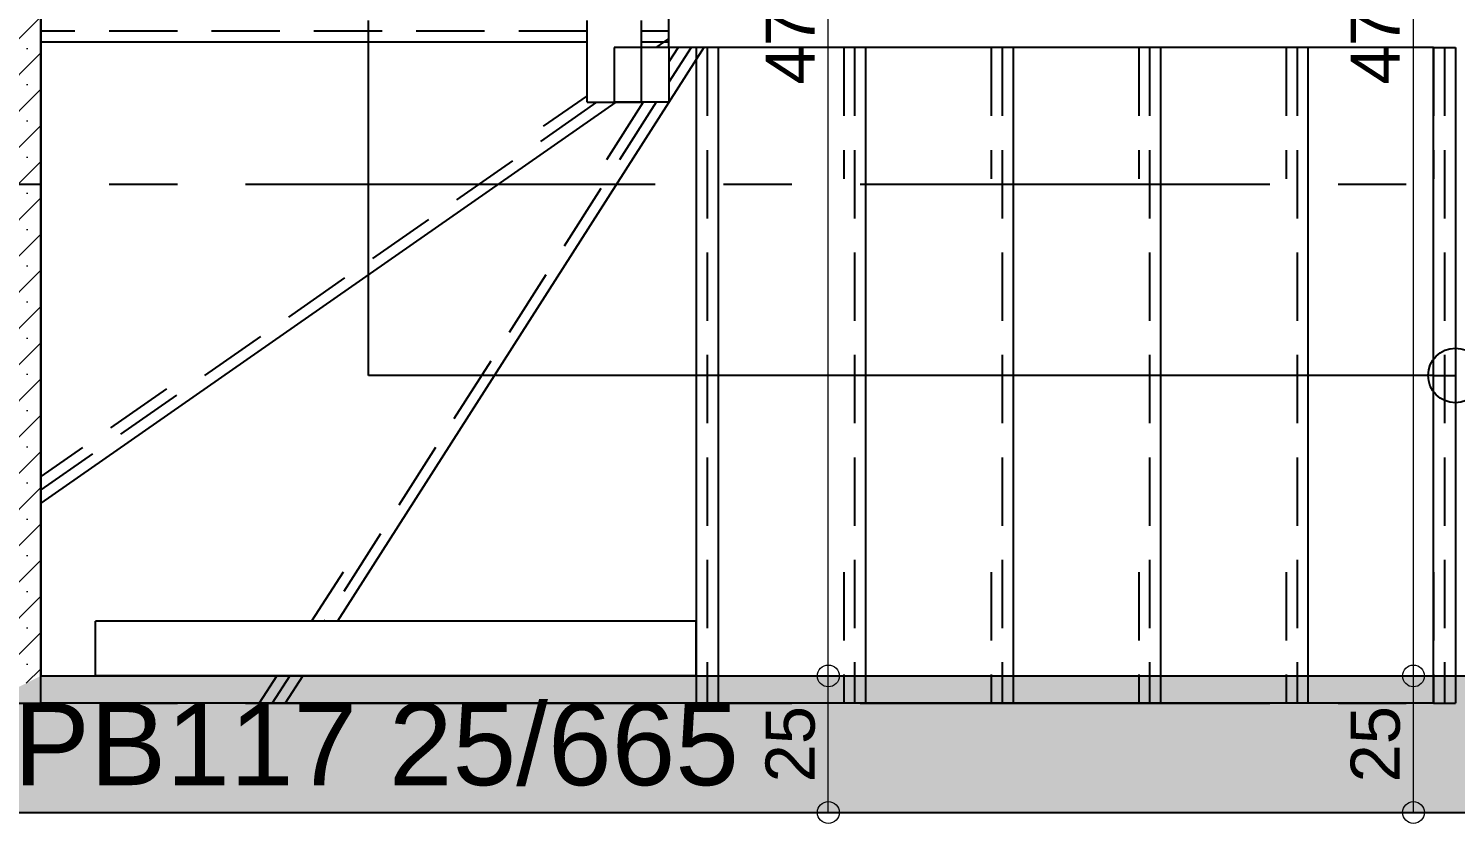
# Model space of a CAD drawing. Header units: millimetres. Extents: x 2232 to 85269, y -3593 to 5869.
# Drawn here: x 42214.5 to 42475.8, y 3355 to 3500.5 of the extents above; entities that cross this region are included whole.
import ezdxf

# ---------------------------------------------------------------- set-up
doc = ezdxf.new("R2010")
doc.units = ezdxf.units.MM
for name, pattern in [('CENTER2', [112.5, 75, -12.5, 12.5, -12.5]), ('DASHDOT2', [12.7, 6.35, -3.175, 0, -3.175]), ('HIDDEN2', [18.75, 12.5, -6.25])]:
    doc.linetypes.add(name, pattern=pattern)
doc.layers.add('aks', color=251, linetype='DASHDOT2', lineweight=35)
for name, color, linetype in [('Döşeme Boşluğu', 7, 'Continuous'), ('Merdiven', 7, 'Continuous'), ('Panel', 7, 'Continuous'), ('Standart', 7, 'Continuous'), ('Ölçülendirme', 7, 'Continuous')]:
    doc.layers.add(name, color=color, linetype=linetype)
doc.styles.add('arial_1_18', font='arial.ttf', dxfattribs={"height": 0.2})
pattern_1 = [(45, (0, 0), (-3.314563, 3.314563), []), (45, (3.3146, 0), (-3.314563, 3.314563), [0, -4.6875])]

# ---------------------------------------------------------------- blocks, each defined once
blk = doc.blocks.new('IDE128Entity345')
at = {"layer": 'Panel', "linetype": 'Continuous', "lineweight": 5}
h = blk.add_hatch(dxfattribs=at)
h.set_pattern_fill('SACNCR', color=163, scale=50, style=0)
h.set_pattern_definition(pattern_1)
h.paths.add_polyline_path([(1825, 285), (1808.33, 276.67), (1800, 285), (1800, 410), (1825, 410)])
blk = doc.blocks.new('IDE128Entity346')
at = {"layer": 'Panel', "color": 164, "linetype": 'Continuous', "lineweight": -3}
blk.add_lwpolyline([(1825, 285), (1825, 410)], dxfattribs=at)
blk = doc.blocks.new('IDE128Entity496')
at = {"layer": 'aks', "color": 251, "linetype": 'CENTER2', "lineweight": -3}
blk.add_lwpolyline([(-50, 375), (3260, 375)], dxfattribs=at)
blk = doc.blocks.new('IDE128Entity510')
at = {"layer": 'aks', "color": 251, "linetype": 'CENTER2', "lineweight": -3}
blk.add_lwpolyline([(-50, 280), (3260, 280)], dxfattribs=at)
blk = doc.blocks.new('IDE128Entity517')
at = {"layer": 'aks', "color": 251, "linetype": 'CENTER2', "lineweight": -3}
blk.add_lwpolyline([(-50, 260), (3260, 260)], dxfattribs=at)
blk = doc.blocks.new('IDE128Entity709')
at = {"layer": 'Döşeme Boşluğu', "color": 8, "linetype": 'Continuous', "lineweight": -3}
blk.add_lwpolyline([(2080, 400), (1940, 400)], dxfattribs=at)
blk = doc.blocks.new('IDE128Entity710')
at = {"layer": 'Döşeme Boşluğu', "color": 8, "linetype": 'Continuous', "lineweight": -3}
blk.add_lwpolyline([(1940, 400), (1940, 621)], dxfattribs=at)
blk = doc.blocks.new('IDE128Entity712')
at = {"layer": 'Döşeme Boşluğu', "color": 8, "linetype": 'Continuous', "lineweight": -3}
blk.add_lwpolyline([(1825, 621), (1825, 285)], dxfattribs=at)
blk = doc.blocks.new('IDE128Entity713')
at = {"layer": 'Döşeme Boşluğu', "color": 8, "linetype": 'Continuous', "lineweight": -3}
blk.add_lwpolyline([(1825, 285), (2080, 285)], dxfattribs=at)
blk = doc.blocks.new('IDE128Entity714')
at = {"layer": 'Döşeme Boşluğu', "color": 8, "linetype": 'Continuous', "lineweight": -3}
blk.add_lwpolyline([(2080, 285), (2080, 400)], dxfattribs=at)
blk = doc.blocks.new('IDE128Entity763')
at = {"layer": 'Panel', "linetype": 'Continuous', "lineweight": 5}
h = blk.add_hatch(dxfattribs=at)
h.set_pattern_fill('SACNCR', color=163, scale=50, style=0)
h.set_pattern_definition(pattern_1)
h.paths.add_polyline_path([(2448.33, 276.67), (2440, 260), (1800, 260), (1808.33, 276.67), (1825, 285), (2440, 285)])
blk = doc.blocks.new('IDE128Entity764')
at = {"layer": 'Panel', "color": 164, "linetype": 'Continuous', "lineweight": -3}
blk.add_lwpolyline([(1800, 260), (2440, 260)], dxfattribs=at)
blk = doc.blocks.new('IDE128Entity765')
at = {"layer": 'Panel', "color": 164, "linetype": 'Continuous', "lineweight": -3}
blk.add_lwpolyline([(1825, 285), (2440, 285)], dxfattribs=at)
blk = doc.blocks.new('IDE128Entity766')
at = {"layer": 'Panel', "color": 159, "linetype": 'Continuous', "lineweight": -3, "style": 'arial_1_18'}
blk.add_text('PB117 25/665', height=15, dxfattribs=at).set_placement((1820, 265))
blk = doc.blocks.new('IDE128Entity1200')
at = {"layer": 'Merdiven', "color": 171, "linetype": 'Continuous', "lineweight": -3}
blk.add_lwpolyline([(1940, 400), (1940, 390)], dxfattribs=at)
blk = doc.blocks.new('IDE128Entity1201')
at = {"layer": 'Merdiven', "color": 171, "linetype": 'Continuous', "lineweight": -3}
blk.add_lwpolyline([(1930, 400), (1930, 390)], dxfattribs=at)
blk = doc.blocks.new('IDE128Entity1202')
at = {"layer": 'Merdiven', "color": 171, "linetype": 'Continuous', "lineweight": -3}
blk.add_lwpolyline([(1940, 400), (1930, 400)], dxfattribs=at)
blk = doc.blocks.new('IDE128Entity1203')
at = {"layer": 'Merdiven', "color": 171, "linetype": 'Continuous', "lineweight": -3}
blk.add_lwpolyline([(1940, 390), (1930, 390)], dxfattribs=at)
blk = doc.blocks.new('IDE128Entity1204')
at = {"layer": 'Merdiven', "color": 171, "linetype": 'Continuous', "lineweight": -3}
blk.add_lwpolyline([(1925, 390), (1925, 405)], dxfattribs=at)
blk = doc.blocks.new('IDE128Entity1205')
at = {"layer": 'Merdiven', "color": 171, "linetype": 'Continuous', "lineweight": -3}
blk.add_lwpolyline([(1935, 390), (1935, 405)], dxfattribs=at)
blk = doc.blocks.new('IDE128Entity1206')
at = {"layer": 'Merdiven', "color": 171, "linetype": 'Continuous', "lineweight": -3}
blk.add_lwpolyline([(1925, 390), (1935, 390)], dxfattribs=at)
blk = doc.blocks.new('IDE128Entity1207')
at = {"layer": 'Merdiven', "color": 171, "linetype": 'Continuous', "lineweight": -3}
blk.add_lwpolyline([(1945, 285), (1835, 285)], dxfattribs=at)
blk = doc.blocks.new('IDE128Entity1208')
at = {"layer": 'Merdiven', "color": 171, "linetype": 'Continuous', "lineweight": -3}
blk.add_lwpolyline([(1945, 295), (1835, 295)], dxfattribs=at)
blk = doc.blocks.new('IDE128Entity1209')
at = {"layer": 'Merdiven', "color": 171, "linetype": 'Continuous', "lineweight": -3}
blk.add_lwpolyline([(1945, 285), (1945, 295)], dxfattribs=at)
blk = doc.blocks.new('IDE128Entity1210')
at = {"layer": 'Merdiven', "color": 171, "linetype": 'Continuous', "lineweight": -3}
blk.add_lwpolyline([(1835, 285), (1835, 295)], dxfattribs=at)
blk = doc.blocks.new('IDE128Entity1218')
at = {"layer": 'Merdiven', "color": 171, "linetype": 'HIDDEN2', "lineweight": -3}
blk.add_lwpolyline([(2080, 400), (2080, 376)], dxfattribs=at)
blk = doc.blocks.new('IDE128Entity1219')
at = {"layer": 'Merdiven', "color": 171, "linetype": 'HIDDEN2', "lineweight": -3}
blk.add_lwpolyline([(2080, 304), (2080, 280)], dxfattribs=at)
blk = doc.blocks.new('IDE128Entity1220')
at = {"layer": 'Merdiven', "color": 171, "linetype": 'HIDDEN2', "lineweight": -3}
blk.add_lwpolyline([(2053, 400), (2053, 376)], dxfattribs=at)
blk = doc.blocks.new('IDE128Entity1221')
at = {"layer": 'Merdiven', "color": 171, "linetype": 'HIDDEN2', "lineweight": -3}
blk.add_lwpolyline([(2053, 304), (2053, 280)], dxfattribs=at)
blk = doc.blocks.new('IDE128Entity1222')
at = {"layer": 'Merdiven', "color": 171, "linetype": 'HIDDEN2', "lineweight": -3}
blk.add_lwpolyline([(2026, 400), (2026, 376)], dxfattribs=at)
blk = doc.blocks.new('IDE128Entity1223')
at = {"layer": 'Merdiven', "color": 171, "linetype": 'HIDDEN2', "lineweight": -3}
blk.add_lwpolyline([(2026, 304), (2026, 280)], dxfattribs=at)
blk = doc.blocks.new('IDE128Entity1224')
at = {"layer": 'Merdiven', "color": 171, "linetype": 'HIDDEN2', "lineweight": -3}
blk.add_lwpolyline([(1999, 400), (1999, 376)], dxfattribs=at)
blk = doc.blocks.new('IDE128Entity1225')
at = {"layer": 'Merdiven', "color": 171, "linetype": 'HIDDEN2', "lineweight": -3}
blk.add_lwpolyline([(1999, 304), (1999, 280)], dxfattribs=at)
blk = doc.blocks.new('IDE128Entity1226')
at = {"layer": 'Merdiven', "color": 171, "linetype": 'HIDDEN2', "lineweight": -3}
blk.add_lwpolyline([(1972, 400), (1972, 376)], dxfattribs=at)
blk = doc.blocks.new('IDE128Entity1227')
at = {"layer": 'Merdiven', "color": 171, "linetype": 'HIDDEN2', "lineweight": -3}
blk.add_lwpolyline([(1972, 304), (1972, 280)], dxfattribs=at)
blk = doc.blocks.new('IDE128Entity1228')
at = {"layer": 'Merdiven', "color": 171, "linetype": 'HIDDEN2', "lineweight": -3}
blk.add_lwpolyline([(1945, 400), (1945, 376)], dxfattribs=at)
blk = doc.blocks.new('IDE128Entity1229')
at = {"layer": 'Merdiven', "color": 171, "linetype": 'HIDDEN2', "lineweight": -3}
blk.add_lwpolyline([(1945, 304), (1945, 295)], dxfattribs=at)
blk = doc.blocks.new('IDE128Entity1230')
at = {"layer": 'Merdiven', "color": 171, "linetype": 'HIDDEN2', "lineweight": -3}
blk.add_lwpolyline([(1945, 285), (1945, 280)], dxfattribs=at)
blk = doc.blocks.new('IDE128Entity1231')
at = {"layer": 'Merdiven', "color": 171, "linetype": 'HIDDEN2', "lineweight": -3}
blk.add_lwpolyline([(1945, 295), (1945, 285)], dxfattribs=at)
blk = doc.blocks.new('IDE128Entity1232')
at = {"layer": 'Merdiven', "color": 171, "linetype": 'HIDDEN2', "lineweight": -3}
blk.add_lwpolyline([(2082, 400), (2082, 280)], dxfattribs=at)
blk = doc.blocks.new('IDE128Entity1233')
at = {"layer": 'Merdiven', "color": 171, "linetype": 'HIDDEN2', "lineweight": -3}
blk.add_lwpolyline([(2055, 400), (2055, 280)], dxfattribs=at)
blk = doc.blocks.new('IDE128Entity1234')
at = {"layer": 'Merdiven', "color": 171, "linetype": 'HIDDEN2', "lineweight": -3}
blk.add_lwpolyline([(2028, 400), (2028, 280)], dxfattribs=at)
blk = doc.blocks.new('IDE128Entity1235')
at = {"layer": 'Merdiven', "color": 171, "linetype": 'HIDDEN2', "lineweight": -3}
blk.add_lwpolyline([(2001, 400), (2001, 280)], dxfattribs=at)
blk = doc.blocks.new('IDE128Entity1236')
at = {"layer": 'Merdiven', "color": 171, "linetype": 'HIDDEN2', "lineweight": -3}
blk.add_lwpolyline([(1974, 400), (1974, 280)], dxfattribs=at)
blk = doc.blocks.new('IDE128Entity1237')
at = {"layer": 'Merdiven', "color": 171, "linetype": 'HIDDEN2', "lineweight": -3}
blk.add_lwpolyline([(1947, 400), (1947, 280)], dxfattribs=at)
blk = doc.blocks.new('IDE128Entity1238')
at = {"layer": 'Merdiven', "color": 171, "linetype": 'Continuous', "lineweight": -3}
blk.add_lwpolyline([(2084, 400), (2084, 280)], dxfattribs=at)
blk = doc.blocks.new('IDE128Entity1239')
at = {"layer": 'Merdiven', "color": 171, "linetype": 'Continuous', "lineweight": -3}
blk.add_lwpolyline([(2057, 400), (2057, 280)], dxfattribs=at)
blk = doc.blocks.new('IDE128Entity1240')
at = {"layer": 'Merdiven', "color": 171, "linetype": 'Continuous', "lineweight": -3}
blk.add_lwpolyline([(2030, 400), (2030, 280)], dxfattribs=at)
blk = doc.blocks.new('IDE128Entity1241')
at = {"layer": 'Merdiven', "color": 171, "linetype": 'Continuous', "lineweight": -3}
blk.add_lwpolyline([(2003, 400), (2003, 280)], dxfattribs=at)
blk = doc.blocks.new('IDE128Entity1242')
at = {"layer": 'Merdiven', "color": 171, "linetype": 'Continuous', "lineweight": -3}
blk.add_lwpolyline([(1976, 400), (1976, 280)], dxfattribs=at)
blk = doc.blocks.new('IDE128Entity1243')
at = {"layer": 'Merdiven', "color": 171, "linetype": 'Continuous', "lineweight": -3}
blk.add_lwpolyline([(1949, 400), (1949, 280)], dxfattribs=at)
blk = doc.blocks.new('IDE128Entity1244')
at = {"layer": 'Merdiven', "color": 171, "linetype": 'Continuous', "lineweight": -3}
blk.add_lwpolyline([(2080, 400), (2084, 400)], dxfattribs=at)
blk = doc.blocks.new('IDE128Entity1245')
at = {"layer": 'Merdiven', "color": 171, "linetype": 'Continuous', "lineweight": -3}
blk.add_lwpolyline([(2080, 280), (2084, 280)], dxfattribs=at)
blk = doc.blocks.new('IDE128Entity1246')
at = {"layer": 'Merdiven', "color": 171, "linetype": 'Continuous', "lineweight": -3}
blk.add_lwpolyline([(2080, 280), (2080, 400)], dxfattribs=at)
blk = doc.blocks.new('IDE128Entity1247')
at = {"layer": 'Merdiven', "color": 171, "linetype": 'Continuous', "lineweight": -3}
blk.add_lwpolyline([(2080, 400), (1945, 400)], dxfattribs=at)
blk = doc.blocks.new('IDE128Entity1248')
at = {"layer": 'Merdiven', "color": 171, "linetype": 'Continuous', "lineweight": -3}
blk.add_lwpolyline([(2080, 280), (1945, 280)], dxfattribs=at)
blk = doc.blocks.new('IDE128Entity1249')
at = {"layer": 'Merdiven', "color": 171, "linetype": 'Continuous', "lineweight": -3}
blk.add_lwpolyline([(1945, 400), (1945, 295)], dxfattribs=at)
blk = doc.blocks.new('IDE128Entity1250')
at = {"layer": 'Merdiven', "color": 171, "linetype": 'Continuous', "lineweight": -3}
blk.add_lwpolyline([(1945, 285), (1945, 280)], dxfattribs=at)
blk = doc.blocks.new('IDE128Entity1251')
at = {"layer": 'Merdiven', "color": 171, "linetype": 'Continuous', "lineweight": -3}
blk.add_lwpolyline([(1945, 295), (1945, 285)], dxfattribs=at)
blk = doc.blocks.new('IDE128Entity1252')
at = {"layer": 'Merdiven', "color": 251, "linetype": 'Continuous', "lineweight": -3}
blk.add_lwpolyline([(2080, 340), (1945, 340)], dxfattribs=at)
blk = doc.blocks.new('IDE128Entity1253')
at = {"layer": 'Merdiven', "color": 251, "linetype": 'Continuous', "lineweight": -3}
blk.add_lwpolyline([(2080, 340), (2084, 340)], dxfattribs=at)
blk = doc.blocks.new('IDE128Entity1254')
at = {"layer": 'Merdiven', "color": 171, "linetype": 'HIDDEN2', "lineweight": -3}
blk.add_lwpolyline([(1945, 400), (1945, 376)], dxfattribs=at)
blk = doc.blocks.new('IDE128Entity1255')
at = {"layer": 'Merdiven', "color": 171, "linetype": 'HIDDEN2', "lineweight": -3}
blk.add_lwpolyline([(1945, 304), (1945, 295)], dxfattribs=at)
blk = doc.blocks.new('IDE128Entity1256')
at = {"layer": 'Merdiven', "color": 171, "linetype": 'HIDDEN2', "lineweight": -3}
blk.add_lwpolyline([(1945, 285), (1945, 280)], dxfattribs=at)
blk = doc.blocks.new('IDE128Entity1257')
at = {"layer": 'Merdiven', "color": 171, "linetype": 'HIDDEN2', "lineweight": -3}
blk.add_lwpolyline([(1945, 295), (1945, 285)], dxfattribs=at)
blk = doc.blocks.new('IDE128Entity1258')
at = {"layer": 'Merdiven', "color": 171, "linetype": 'HIDDEN2', "lineweight": -3}
blk.add_lwpolyline([(1941.67, 400), (1940, 397.39)], dxfattribs=at)
blk = doc.blocks.new('IDE128Entity1259')
at = {"layer": 'Merdiven', "color": 171, "linetype": 'HIDDEN2', "lineweight": -3}
blk.add_lwpolyline([(1935.28, 390), (1926.33, 376)], dxfattribs=at)
blk = doc.blocks.new('IDE128Entity1260')
at = {"layer": 'Merdiven', "color": 171, "linetype": 'HIDDEN2', "lineweight": -3}
blk.add_lwpolyline([(1880.33, 304), (1874.58, 295)], dxfattribs=at)
blk = doc.blocks.new('IDE128Entity1261')
at = {"layer": 'Merdiven', "color": 171, "linetype": 'HIDDEN2', "lineweight": -3}
blk.add_lwpolyline([(1868.19, 285), (1865, 280)], dxfattribs=at)
blk = doc.blocks.new('IDE128Entity1262')
at = {"layer": 'Merdiven', "color": 171, "linetype": 'HIDDEN2', "lineweight": -3}
blk.add_lwpolyline([(1940, 401.67), (1937.61, 400)], dxfattribs=at)
blk = doc.blocks.new('IDE128Entity1263')
at = {"layer": 'Merdiven', "color": 171, "linetype": 'HIDDEN2', "lineweight": -3}
blk.add_lwpolyline([(1925, 391.21), (1917, 385.64)], dxfattribs=at)
blk = doc.blocks.new('IDE128Entity1264')
at = {"layer": 'Merdiven', "color": 171, "linetype": 'HIDDEN2', "lineweight": -3}
blk.add_lwpolyline([(1848, 337.55), (1825, 321.52)], dxfattribs=at)
blk = doc.blocks.new('IDE128Entity1269')
at = {"layer": 'Merdiven', "color": 171, "linetype": 'HIDDEN2', "lineweight": -3}
blk.add_lwpolyline([(1947, 400), (1947, 280)], dxfattribs=at)
blk = doc.blocks.new('IDE128Entity1270')
at = {"layer": 'Merdiven', "color": 171, "linetype": 'HIDDEN2', "lineweight": -3}
blk.add_lwpolyline([(1944.04, 400), (1940, 393.68)], dxfattribs=at)
blk = doc.blocks.new('IDE128Entity1271')
at = {"layer": 'Merdiven', "color": 171, "linetype": 'HIDDEN2', "lineweight": -3}
blk.add_lwpolyline([(1937.65, 390), (1876.96, 295)], dxfattribs=at)
blk = doc.blocks.new('IDE128Entity1272')
at = {"layer": 'Merdiven', "color": 171, "linetype": 'HIDDEN2', "lineweight": -3}
blk.add_lwpolyline([(1870.57, 285), (1867.37, 280)], dxfattribs=at)
blk = doc.blocks.new('IDE128Entity1273')
at = {"layer": 'Merdiven', "color": 171, "linetype": 'HIDDEN2', "lineweight": -3}
blk.add_lwpolyline([(1926.76, 390), (1825, 319.08)], dxfattribs=at)
blk = doc.blocks.new('IDE128Entity1274')
at = {"layer": 'Merdiven', "color": 171, "linetype": 'HIDDEN2', "lineweight": -3}
blk.add_lwpolyline([(1940, 403), (1935, 403)], dxfattribs=at)
blk = doc.blocks.new('IDE128Entity1275')
at = {"layer": 'Merdiven', "color": 171, "linetype": 'HIDDEN2', "lineweight": -3}
blk.add_lwpolyline([(1925, 403), (1825, 403)], dxfattribs=at)
blk = doc.blocks.new('IDE128Entity1276')
at = {"layer": 'Merdiven', "color": 171, "linetype": 'Continuous', "lineweight": -3}
blk.add_lwpolyline([(1949, 400), (1949, 280)], dxfattribs=at)
blk = doc.blocks.new('IDE128Entity1277')
at = {"layer": 'Merdiven', "color": 171, "linetype": 'Continuous', "lineweight": -3}
blk.add_lwpolyline([(1946.41, 400), (1879.33, 295)], dxfattribs=at)
blk = doc.blocks.new('IDE128Entity1278')
at = {"layer": 'Merdiven', "color": 171, "linetype": 'Continuous', "lineweight": -3}
blk.add_lwpolyline([(1872.94, 285), (1869.75, 280)], dxfattribs=at)
blk = doc.blocks.new('IDE128Entity1279')
at = {"layer": 'Merdiven', "color": 171, "linetype": 'Continuous', "lineweight": -3}
blk.add_lwpolyline([(1930.26, 390), (1825, 316.64)], dxfattribs=at)
blk = doc.blocks.new('IDE128Entity1280')
at = {"layer": 'Merdiven', "color": 171, "linetype": 'Continuous', "lineweight": -3}
blk.add_lwpolyline([(1940, 401), (1935, 401)], dxfattribs=at)
blk = doc.blocks.new('IDE128Entity1281')
at = {"layer": 'Merdiven', "color": 171, "linetype": 'Continuous', "lineweight": -3}
blk.add_lwpolyline([(1925, 401), (1825, 401)], dxfattribs=at)
blk = doc.blocks.new('IDE128Entity1282')
at = {"layer": 'Merdiven', "color": 171, "linetype": 'Continuous', "lineweight": -3}
blk.add_lwpolyline([(1945, 400), (1945, 295)], dxfattribs=at)
blk = doc.blocks.new('IDE128Entity1283')
at = {"layer": 'Merdiven', "color": 171, "linetype": 'Continuous', "lineweight": -3}
blk.add_lwpolyline([(1945, 285), (1945, 280)], dxfattribs=at)
blk = doc.blocks.new('IDE128Entity1284')
at = {"layer": 'Merdiven', "color": 171, "linetype": 'Continuous', "lineweight": -3}
blk.add_lwpolyline([(1945, 295), (1945, 285)], dxfattribs=at)
blk = doc.blocks.new('IDE128Entity1285')
at = {"layer": 'Merdiven', "color": 171, "linetype": 'Continuous', "lineweight": -3}
blk.add_lwpolyline([(1945, 400), (1940, 400)], dxfattribs=at)
blk = doc.blocks.new('IDE128Entity1286')
at = {"layer": 'Merdiven', "color": 171, "linetype": 'Continuous', "lineweight": -3}
blk.add_lwpolyline([(1940, 400), (1940, 405)], dxfattribs=at)
blk = doc.blocks.new('IDE128Entity1287')
at = {"layer": 'Merdiven', "color": 171, "linetype": 'Continuous', "lineweight": -3}
blk.add_lwpolyline([(1945, 280), (1825, 280)], dxfattribs=at)
blk = doc.blocks.new('IDE128Entity1288')
at = {"layer": 'Merdiven', "color": 171, "linetype": 'Continuous', "lineweight": -3}
blk.add_lwpolyline([(1825, 280), (1825, 405)], dxfattribs=at)
blk = doc.blocks.new('IDE128Entity1292')
at = {"layer": 'Merdiven', "color": 251, "linetype": 'Continuous', "lineweight": -3}
blk.add_lwpolyline([(1945, 340), (1885, 340)], dxfattribs=at)
blk = doc.blocks.new('IDE128Entity1293')
at = {"layer": 'Merdiven', "color": 251, "linetype": 'Continuous', "lineweight": -3}
blk.add_lwpolyline([(1885, 340), (1885, 405)], dxfattribs=at)
blk = doc.blocks.new('IDE128Entity1332')
at = {"layer": 'Merdiven', "color": 171, "linetype": 'HIDDEN2', "lineweight": -3}
blk.add_lwpolyline([(1940, 403), (1935, 403)], dxfattribs=at)
blk = doc.blocks.new('IDE128Entity1333')
at = {"layer": 'Merdiven', "color": 171, "linetype": 'HIDDEN2', "lineweight": -3}
blk.add_lwpolyline([(1925, 403), (1825, 403)], dxfattribs=at)
blk = doc.blocks.new('IDE128Entity1358')
at = {"layer": 'Merdiven', "color": 171, "linetype": 'Continuous', "lineweight": -3}
blk.add_lwpolyline([(1940, 401), (1935, 401)], dxfattribs=at)
blk = doc.blocks.new('IDE128Entity1359')
at = {"layer": 'Merdiven', "color": 171, "linetype": 'Continuous', "lineweight": -3}
blk.add_lwpolyline([(1925, 401), (1825, 401)], dxfattribs=at)
blk = doc.blocks.new('IDE128Entity1397')
at = {"layer": 'Merdiven', "color": 251, "linetype": 'Continuous', "lineweight": -3}
blk.add_circle((2084, 340), 5, dxfattribs=at)
blk = doc.blocks.new('IDE128Entity1408')
at = {"layer": 'Ölçülendirme', "color": 1, "linetype": 'Continuous', "lineweight": 5}
for points in [[(1969.18, 260), (1969.18, 785)], [(2076.31, 260), (2076.31, 785)]]:
    blk.add_lwpolyline(points, dxfattribs=at)
for centre in [(1969.18, 285), (2076.31, 285), (1969.18, 260), (2076.31, 260)]:
    blk.add_circle(centre, 2, dxfattribs=at)
at = {"layer": 'Ölçülendirme', "color": 1, "linetype": 'Continuous', "lineweight": 5, "style": 'arial_1_18'}
for s, p in [('475', (1966.68, 393.26)), ('475', (2073.81, 393.26)), ('25', (1966.68, 265.51)), ('25', (2073.81, 265.51))]:
    blk.add_text(s, height=9, rotation=90, dxfattribs=at).set_placement(p)

msp = doc.modelspace()

# ---------------------------------------------------------------- block references
at = {"layer": 'aks'}
for name in ['IDE128Entity496', 'IDE128Entity510', 'IDE128Entity517']:
    msp.add_blockref(name, (40391.75, 3097), dxfattribs=at)
at = {"layer": 'Döşeme Boşluğu'}
for name in ['IDE128Entity712', 'IDE128Entity710', 'IDE128Entity709', 'IDE128Entity714', 'IDE128Entity713']:
    msp.add_blockref(name, (40391.75, 3097), dxfattribs=at)
at = {"layer": 'Merdiven'}
for name in ['IDE128Entity1288', 'IDE128Entity1293', 'IDE128Entity1204', 'IDE128Entity1205', 'IDE128Entity1286', 'IDE128Entity1275', 'IDE128Entity1333', 'IDE128Entity1274', 'IDE128Entity1332', 'IDE128Entity1262', 'IDE128Entity1281', 'IDE128Entity1359', 'IDE128Entity1277', 'IDE128Entity1201', 'IDE128Entity1202', 'IDE128Entity1280', 'IDE128Entity1358', 'IDE128Entity1200', 'IDE128Entity1258', 'IDE128Entity1270', 'IDE128Entity1285', 'IDE128Entity1228', 'IDE128Entity1247', 'IDE128Entity1249', 'IDE128Entity1254', 'IDE128Entity1282', 'IDE128Entity1237', 'IDE128Entity1269', 'IDE128Entity1243', 'IDE128Entity1276', 'IDE128Entity1226', 'IDE128Entity1236', 'IDE128Entity1242', 'IDE128Entity1224', 'IDE128Entity1235', 'IDE128Entity1241', 'IDE128Entity1222', 'IDE128Entity1234', 'IDE128Entity1240', 'IDE128Entity1220', 'IDE128Entity1233', 'IDE128Entity1239', 'IDE128Entity1218', 'IDE128Entity1244', 'IDE128Entity1246', 'IDE128Entity1232', 'IDE128Entity1238', 'IDE128Entity1263', 'IDE128Entity1273', 'IDE128Entity1279', 'IDE128Entity1271', 'IDE128Entity1206', 'IDE128Entity1259', 'IDE128Entity1203', 'IDE128Entity1397', 'IDE128Entity1292', 'IDE128Entity1252', 'IDE128Entity1253', 'IDE128Entity1264', 'IDE128Entity1260', 'IDE128Entity1229', 'IDE128Entity1255', 'IDE128Entity1227', 'IDE128Entity1225', 'IDE128Entity1223', 'IDE128Entity1221', 'IDE128Entity1219', 'IDE128Entity1208', 'IDE128Entity1210', 'IDE128Entity1209', 'IDE128Entity1231', 'IDE128Entity1251', 'IDE128Entity1257', 'IDE128Entity1284', 'IDE128Entity1207', 'IDE128Entity1261', 'IDE128Entity1272', 'IDE128Entity1278', 'IDE128Entity1230', 'IDE128Entity1250', 'IDE128Entity1256', 'IDE128Entity1283', 'IDE128Entity1287', 'IDE128Entity1248', 'IDE128Entity1245']:
    msp.add_blockref(name, (40391.75, 3097), dxfattribs=at)
at = {"layer": 'Panel'}
for name in ['IDE128Entity345', 'IDE128Entity346', 'IDE128Entity763', 'IDE128Entity765', 'IDE128Entity766', 'IDE128Entity764']:
    msp.add_blockref(name, (40391.75, 3097), dxfattribs=at)
at = {"layer": 'Standart'}
msp.add_blockref('IDE128Entity1408', (40391.75, 3097), dxfattribs=at)

doc.saveas('drawing.dxf')
